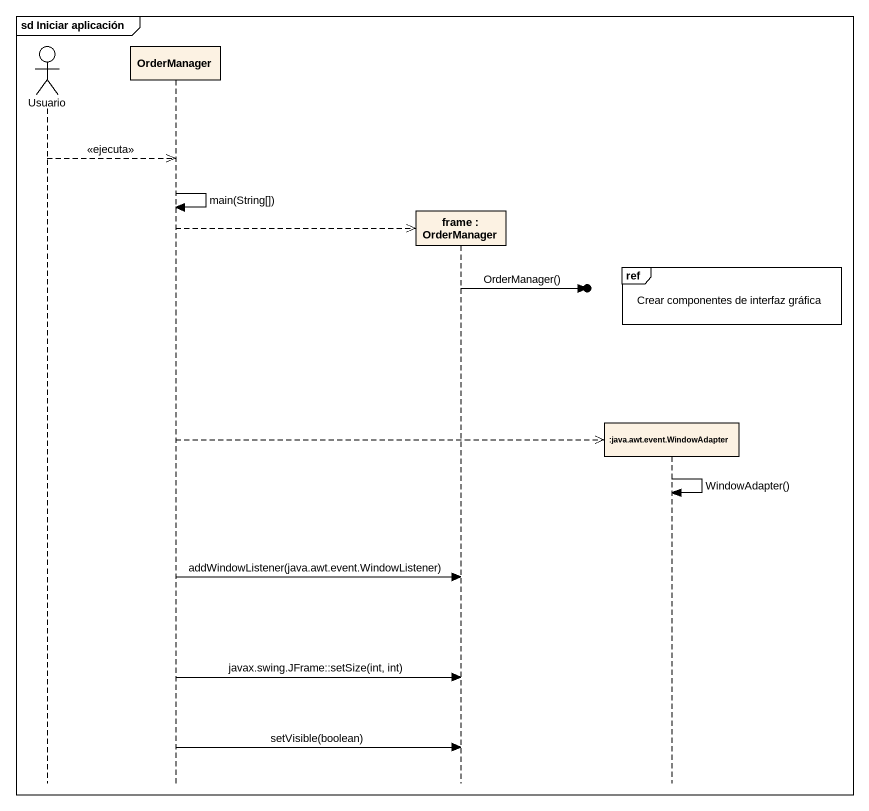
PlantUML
@startuml
mainframe sd Iniciar aplicación
hide footbox
actor Usuario
participant OrderManager
participant "frame : OrderManager" as frame_
participant ":java.awt.event.WindowAdapter" as java_awt_event_WindowAdapter

Usuario -->> OrderManager : <<ejecuta>>
OrderManager -> OrderManager : main(String[])
OrderManager -->> frame_ **
ref over java_awt_event_WindowAdapter : Crear componentes de interfaz gráfica
frame_ ->o] : OrderManager()
OrderManager -->> java_awt_event_WindowAdapter **
java_awt_event_WindowAdapter -> java_awt_event_WindowAdapter : WindowAdapter()
OrderManager -> frame_ : addWindowListener(java.awt.event.WindowListener)
OrderManager -> frame_ : javax.swing.JFrame::setSize(int, int)
OrderManager -> frame_ : setVisible(boolean)
@enduml
